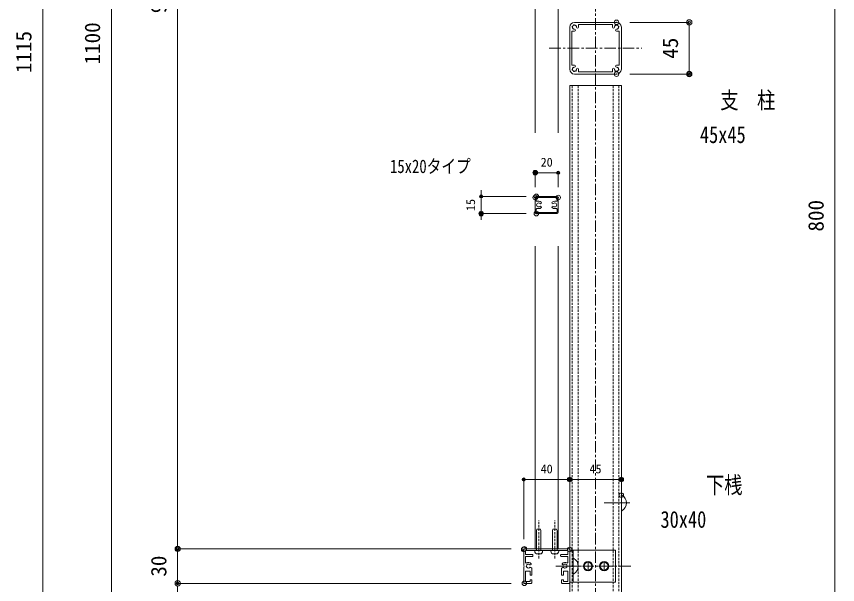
# Model space of a CAD drawing. Units: millimetres, scale not verified. Extents: x -1682 to 1682, y -1188 to 1188.
# Drawn here: x -601 to 114, y -395 to 100 of the extents above; entities that cross this region are included whole.
import ezdxf
from ezdxf.enums import TextEntityAlignment as Align

# ---------------------------------------------------------------- set-up
doc = ezdxf.new("R2010")
doc.units = ezdxf.units.MM
doc.header["$LTSCALE"] = 8
doc.header["$PDMODE"] = 32
doc.header["$PDSIZE"] = 4
doc.linetypes.add('USER1', pattern=[2, 1.25, -0.25, 0.25, -0.25])
doc.linetypes.add('USER3', pattern=[0.375, 0.25, -0.125])
for name, color, linetype, lineweight in [('0-0_0', 7, 'Continuous', 18), ('0-1_DEFPOINTS', 7, 'Continuous', 18), ('0-4_アンカー', 4, 'Continuous', 18), ('0-6_6ﾊｯﾁﾝｸﾞ', 4, 'Continuous', 18), ('0-7_2躯体線', 4, 'Continuous', 18), ('0-8_3中心線', 2, 'USER1', 18), ('0-9_41ｱﾙﾐ', 6, 'Continuous', 18), ('0-A_1手摺寸法', 7, 'Continuous', 18), ('1-3_101', 7, 'Continuous', 18), ('1-4_254', 7, 'Continuous', 18), ('1-6_51破線ｱﾙﾐ', 3, 'USER3', 18)]:
    doc.layers.add(name, color=color, linetype=linetype, lineweight=lineweight)
doc.styles.add('ＭＳ ゴシック', font='')
doc.styles.get('ＭＳ ゴシック').set_extended_font_data('MS Gothic')

# ---------------------------------------------------------------- blocks, each defined once
blk = doc.blocks.new('_ORIGIN2')
at = {"layer": '0-0_0'}
blk.add_line((-0.5, 0), (-1, 0), dxfattribs=at)
for radius in [0.5, 0.25]:
    blk.add_circle((0, 0), radius, dxfattribs=at)
blk = doc.blocks.new('D35')
at = {"layer": '0-1_DEFPOINTS'}
for p in [(3644.409, -1147.355), (3350.057, -2107.355), (3651.909, -2107.355)]:
    blk.add_point(p, dxfattribs=at)
at = {"layer": '0-A_1手摺寸法'}
for p, q in [((3632.909, -1147.355), (3350.057, -1147.355)), ((3350.057, -1151.955), (3350.057, -2102.755)), ((3640.409, -2107.355), (3350.057, -2107.355))]:
    blk.add_line(p, q, dxfattribs=at)
at = {"layer": '0-A_1手摺寸法', "xscale": 4.6, "yscale": 4.6}
for p, rotation in [((3350.057, -1147.355), 90), ((3350.057, -2107.355), 270)]:
    blk.add_blockref('_ORIGIN2', p, dxfattribs=dict(at, rotation=rotation))
at = {"layer": '0-A_1手摺寸法', "style": 'ＭＳ ゴシック'}
blk.add_text('960', height=13.49, rotation=90, dxfattribs=at).set_placement((3344.307, -1641.155), align=Align.BOTTOM_LEFT)
blk = doc.blocks.new('D36')
at = {"layer": '0-A_1手摺寸法'}
blk.add_line((3232.58, -1121.955), (3232.58, -2227.755), dxfattribs=at)
at = {"layer": '0-A_1手摺寸法', "style": 'ＭＳ ゴシック'}
blk.add_text('1115', height=13.49, rotation=90, dxfattribs=at).set_placement((3226.83, -1693.255), align=Align.BOTTOM_LEFT)
blk = doc.blocks.new('D37')
at = {"layer": '0-A_1手摺寸法'}
blk.add_line((3292.342, -1121.955), (3292.342, -2212.755), dxfattribs=at)
at = {"layer": '0-A_1手摺寸法', "style": 'ＭＳ ゴシック'}
blk.add_text('1100', height=13.49, rotation=90, dxfattribs=at).set_placement((3286.592, -1685.755), align=Align.BOTTOM_LEFT)
blk = doc.blocks.new('D39')
at = {"layer": '0-1_DEFPOINTS'}
for p in [(3651.909, -2137.355), (3350.057, -2217.355), (3638.909, -2217.355)]:
    blk.add_point(p, dxfattribs=at)
at = {"layer": '0-A_1手摺寸法'}
for p, q in [((3640.409, -2137.355), (3350.057, -2137.355)), ((3350.057, -2141.955), (3350.057, -2212.755)), ((3627.409, -2217.355), (3350.057, -2217.355))]:
    blk.add_line(p, q, dxfattribs=at)
at = {"layer": '0-A_1手摺寸法', "xscale": 4.6, "yscale": 4.6}
for p, rotation in [((3350.057, -2137.355), 90), ((3350.057, -2217.355), 270)]:
    blk.add_blockref('_ORIGIN2', p, dxfattribs=dict(at, rotation=rotation))
at = {"layer": '0-A_1手摺寸法', "style": 'ＭＳ ゴシック'}
blk.add_text('80', height=13.49, rotation=90, dxfattribs=at).set_placement((3344.307, -2186.555), align=Align.BOTTOM_LEFT)
blk = doc.blocks.new('D41')
at = {"layer": '0-1_DEFPOINTS'}
for p in [(3732.209, -1649.064), (3732.209, -1694.064), (3795.536, -1694.064)]:
    blk.add_point(p, dxfattribs=at)
at = {"layer": '0-A_1手摺寸法'}
for p, q in [((3743.709, -1649.064), (3795.536, -1649.064)), ((3795.536, -1653.664), (3795.536, -1689.464)), ((3743.709, -1694.064), (3795.536, -1694.064))]:
    blk.add_line(p, q, dxfattribs=at)
at = {"layer": '0-A_1手摺寸法', "xscale": 4.6, "yscale": 4.6}
for p, rotation in [((3795.536, -1649.064), 90), ((3795.536, -1694.064), 270)]:
    blk.add_blockref('_ORIGIN2', p, dxfattribs=dict(at, rotation=rotation))
at = {"layer": '0-A_1手摺寸法', "style": 'ＭＳ ゴシック'}
blk.add_text('45', height=13.49, rotation=90, dxfattribs=at).set_placement((3789.786, -1680.764), align=Align.BOTTOM_LEFT)
blk = doc.blocks.new('D45')
at = {"layer": '0-1_DEFPOINTS'}
for p in [(3734.159, -1417.355), (3734.159, -2217.355), (3922.372, -2217.355)]:
    blk.add_point(p, dxfattribs=at)
at = {"layer": '0-A_1手摺寸法'}
for p, q in [((3745.659, -1417.355), (3922.372, -1417.355)), ((3922.372, -1421.955), (3922.372, -2212.755)), ((3745.659, -2217.355), (3922.372, -2217.355))]:
    blk.add_line(p, q, dxfattribs=at)
at = {"layer": '0-A_1手摺寸法', "xscale": 4.6, "yscale": 4.6}
for p, rotation in [((3922.372, -1417.355), 90), ((3922.372, -2217.355), 270)]:
    blk.add_blockref('_ORIGIN2', p, dxfattribs=dict(at, rotation=rotation))
at = {"layer": '0-A_1手摺寸法', "style": 'ＭＳ ゴシック'}
blk.add_text('800', height=13.49, rotation=90, dxfattribs=at).set_placement((3916.622, -1831.155), align=Align.BOTTOM_LEFT)
blk = doc.blocks.new('A$C1C883039')
at = {"layer": '0-9_41ｱﾙﾐ'}
for p, q in [((0, 19), (0, 10)), ((0.9, 18.8), (0.9, 10)), ((1, 20), (14, 20)), ((1.2, 19.1), (3.8, 19.1)), ((4.3, 18.6), (4.3, 17)), ((10.7, 18.6), (10.7, 17)), ((11.2, 19.1), (13.8, 19.1)), ((14.1, 18.8), (14.1, 10)), ((15, 19), (15, 10)), ((0, 1), (0, 10)), ((0.9, 1.2), (0.9, 10)), ((14.1, 1.2), (14.1, 10)), ((15, 1), (15, 10)), ((1, 0), (14, 0)), ((1.2, 0.9), (3.8, 0.9)), ((4.3, 1.4), (4.3, 3)), ((10.7, 1.4), (10.7, 3)), ((11.2, 0.9), (13.8, 0.9))]:
    blk.add_line(p, q, dxfattribs=at)
for centre, radius, start, end in [((1, 19), 1, 90, 180), ((1.2, 18.8), 0.3, 90, 180), ((3.8, 18.6), 0.5, 0, 90), ((7.5, 17), 3.2, 180, 223.15579), ((5.689, 15.313), 0.725, 223.80487, 42.50672), ((7.5, 17), 1.75, 316.84421, 223.15579), ((9.311, 15.313), 0.725, 137.49328, 316.19513), ((7.5, 17), 3.2, 316.84421, 0), ((11.2, 18.6), 0.5, 90, 180), ((13.8, 18.8), 0.3, 0, 90), ((14, 19), 1, 0, 90), ((1, 1), 1, 180, 270), ((1.2, 1.2), 0.3, 180, 270), ((3.8, 1.4), 0.5, 270, 0), ((7.5, 3), 3.2, 136.84421, 180), ((5.689, 4.687), 0.725, 317.49328, 136.19513), ((7.5, 3), 1.75, 136.84421, 43.15579), ((9.311, 4.687), 0.725, 43.80487, 222.50672), ((7.5, 3), 3.2, 0, 43.15579), ((11.2, 1.4), 0.5, 180, 270), ((13.8, 1.2), 0.3, 270, 0), ((14, 1), 1, 270, 0)]:
    blk.add_arc(centre, radius, start, end, dxfattribs=at)
blk = doc.blocks.new('D48')
at = {"layer": '0-1_DEFPOINTS'}
for p in [(3661.409, -1779.931), (3661.409, -1801.499), (3681.409, -1801.499)]:
    blk.add_point(p, dxfattribs=at)
at = {"layer": '0-A_1手摺寸法'}
for p, q in [((3661.409, -1792.499), (3661.409, -1779.931)), ((3678.709, -1779.931), (3664.109, -1779.931)), ((3681.409, -1792.499), (3681.409, -1779.931))]:
    blk.add_line(p, q, dxfattribs=at)
at = {"layer": '0-A_1手摺寸法', "xscale": 2.7, "yscale": 2.7, "rotation": 180}
blk.add_blockref('_ORIGIN2', (3661.409, -1779.931), dxfattribs=at)
at = {"layer": '0-A_1手摺寸法', "xscale": 2.7, "yscale": 2.7}
blk.add_blockref('_ORIGIN2', (3681.409, -1779.931), dxfattribs=at)
at = {"layer": '0-A_1手摺寸法', "style": 'ＭＳ ゴシック'}
blk.add_text('20', height=7.698, dxfattribs=at).set_placement((3666.159, -1776.931), align=Align.BOTTOM_LEFT)
blk = doc.blocks.new('D49')
at = {"layer": '0-1_DEFPOINTS'}
for p in [(3662.409, -1800.499), (3614.356, -1815.499), (3662.409, -1815.499)]:
    blk.add_point(p, dxfattribs=at)
at = {"layer": '0-A_1手摺寸法'}
for p, q in [((3614.356, -1797.799), (3614.356, -1795.099)), ((3653.409, -1800.499), (3614.356, -1800.499)), ((3614.356, -1800.499), (3614.356, -1815.499)), ((3653.409, -1815.499), (3614.356, -1815.499)), ((3614.356, -1818.199), (3614.356, -1820.899))]:
    blk.add_line(p, q, dxfattribs=at)
at = {"layer": '0-A_1手摺寸法', "xscale": 2.7, "yscale": 2.7}
for p, rotation in [((3614.356, -1800.499), 270), ((3614.356, -1815.499), 90)]:
    blk.add_blockref('_ORIGIN2', p, dxfattribs=dict(at, rotation=rotation))
at = {"layer": '0-A_1手摺寸法', "style": 'ＭＳ ゴシック'}
blk.add_text('15', height=7.698, rotation=90, dxfattribs=at).set_placement((3611.356, -1813.249), align=Align.BOTTOM_LEFT)
blk = doc.blocks.new('D50')
at = {"layer": '0-1_DEFPOINTS'}
for p in [(3691.409, -2046.921), (3651.409, -2107.855), (3691.409, -2107.855)]:
    blk.add_point(p, dxfattribs=at)
at = {"layer": '0-A_1手摺寸法'}
for p, q in [((3651.409, -2098.855), (3651.409, -2046.921)), ((3654.109, -2046.921), (3688.709, -2046.921)), ((3691.409, -2098.855), (3691.409, -2046.921))]:
    blk.add_line(p, q, dxfattribs=at)
at = {"layer": '0-A_1手摺寸法', "xscale": 2.7, "yscale": 2.7, "rotation": 180}
blk.add_blockref('_ORIGIN2', (3651.409, -2046.921), dxfattribs=at)
at = {"layer": '0-A_1手摺寸法', "xscale": 2.7, "yscale": 2.7}
blk.add_blockref('_ORIGIN2', (3691.409, -2046.921), dxfattribs=at)
at = {"layer": '0-A_1手摺寸法', "style": 'ＭＳ ゴシック'}
blk.add_text('40', height=7.698, dxfattribs=at).set_placement((3666.159, -2043.921), align=Align.BOTTOM_LEFT)
blk = doc.blocks.new('D51')
at = {"layer": '0-1_DEFPOINTS'}
for p in [(3736.409, -2046.921), (3736.409, -2060.605), (3691.409, -2107.855)]:
    blk.add_point(p, dxfattribs=at)
at = {"layer": '0-A_1手摺寸法'}
for p, q in [((3691.409, -2098.855), (3691.409, -2046.921)), ((3694.109, -2046.921), (3733.709, -2046.921)), ((3736.409, -2051.605), (3736.409, -2046.921))]:
    blk.add_line(p, q, dxfattribs=at)
at = {"layer": '0-A_1手摺寸法', "xscale": 2.7, "yscale": 2.7, "rotation": 180}
blk.add_blockref('_ORIGIN2', (3691.409, -2046.921), dxfattribs=at)
at = {"layer": '0-A_1手摺寸法', "xscale": 2.7, "yscale": 2.7}
blk.add_blockref('_ORIGIN2', (3736.409, -2046.921), dxfattribs=at)
at = {"layer": '0-A_1手摺寸法', "style": 'ＭＳ ゴシック'}
blk.add_text('45', height=7.698, dxfattribs=at).set_placement((3708.659, -2043.921), align=Align.BOTTOM_LEFT)
blk = doc.blocks.new('A$C4AD83244')
at = {"layer": '1-3_101'}
for p, q in [((6.5, 30), (0.5, 30)), ((39.5, 30), (33.5, 30)), ((5.9, 16.097), (6.75, 16.588)), ((33.25, 16.588), (34.1, 16.097)), ((1.5, 7), (1.5, 11.828)), ((6.342, 13.648), (5.9, 13.903)), ((34.1, 13.903), (33.658, 13.648)), ((38.5, 11.828), (38.5, 7)), ((0.5, 0), (39.5, 0)), ((1.5, 1.7), (1.5, 4.8)), ((1.7, 5), (7.5, 5)), ((7.5, 6.5), (2, 6.5)), ((8, 5.5), (8, 6)), ((32, 6), (32, 5.5)), ((38, 6.5), (32.5, 6.5)), ((32.5, 5), (38.3, 5)), ((38.5, 4.8), (38.5, 1.7))]:
    blk.add_line(p, q, dxfattribs=at)
for points in [[(0, 29.5), (0, 15.52), (0.3, 15), (0, 14.48), (0, 0.5)], [(7, 17.021), (7, 23), (5.5, 23), (5.5, 19.5), (1.5, 19.5), (1.5, 28.5), (5.5, 28.5), (5.5, 27), (7, 27), (7, 29.196), (7, 29.5)], [(33, 29.5), (33, 29.196), (33, 27), (34.5, 27), (34.5, 28.5), (38.5, 28.5), (38.5, 19.5), (34.5, 19.5), (34.5, 23), (33, 23), (33, 17.021)], [(40, 0.5), (40, 14.48), (39.7, 15), (40, 15.52), (40, 29.5)], [(38.3, 1.5), (30.07, 1.5), (29.55, 1.2), (29.03, 1.5), (27.52, 1.5), (27, 1.2), (26.48, 1.5), (13.57, 1.5), (13.05, 1.2), (12.53, 1.5), (11.07, 1.5), (10.55, 1.2), (10.03, 1.5), (1.7, 1.5)]]:
    blk.add_lwpolyline(points, dxfattribs=at)
for centre, radius, start, end in [((0.5, 29.5), 0.5, 90, 180), ((6.5, 29.5), 0.5, 0, 90), ((33.5, 29.5), 0.5, 90, 180), ((39.5, 29.5), 0.5, 0, 90), ((4, 15), 1.75, 42.83959, 180), ((4, 15), 1.75, 180, 317.16041), ((5.65, 16.53), 0.5, 222.83959, 300), ((6.5, 17.021), 0.5, 300, 360), ((33.5, 17.021), 0.5, 180, 240), ((34.35, 16.53), 0.5, 240, 317.16041), ((36, 15), 1.75, 0, 137.16041), ((36, 15), 1.75, 222.83959, 0), ((2, 11.828), 0.5, 57.76905, 180), ((4, 15), 3.25, 237.76905, 319.52432), ((5.65, 13.47), 0.5, 60, 137.16041), ((6.092, 13.215), 0.5, 319.52432, 60), ((33.908, 13.215), 0.5, 120, 220.47568), ((36, 15), 3.25, 220.47568, 302.23095), ((34.35, 13.47), 0.5, 42.83959, 120), ((38, 11.828), 0.5, 0, 122.23095), ((0.5, 0.5), 0.5, 180, 270), ((2, 7), 0.5, 180, 270), ((1.7, 4.8), 0.2, 90, 180), ((1.7, 1.7), 0.2, 180, 270), ((7.5, 6), 0.5, 0, 90), ((7.5, 5.5), 0.5, 270, 0), ((32.5, 6), 0.5, 90, 180), ((32.5, 5.5), 0.5, 180, 270), ((38, 7), 0.5, 270, 0), ((38.3, 4.8), 0.2, 0, 90), ((38.3, 1.7), 0.2, 270, 0), ((39.5, 0.5), 0.5, 270, 0)]:
    blk.add_arc(centre, radius, start, end, dxfattribs=at)
at = {"layer": '1-4_254'}
for p, q in [((33, 22.992), (33.008, 23)), ((39.846, 0.139), (39.861, 0.154))]:
    blk.add_line(p, q, dxfattribs=at)
blk = doc.blocks.new('D52')
at = {"layer": '0-1_DEFPOINTS'}
for p in [(3350.057, -2107.355), (3651.909, -2107.355), (3651.909, -2137.355)]:
    blk.add_point(p, dxfattribs=at)
at = {"layer": '0-A_1手摺寸法'}
for p, q in [((3350.057, -2102.755), (3350.057, -2098.155)), ((3640.409, -2107.355), (3350.057, -2107.355)), ((3350.057, -2137.355), (3350.057, -2107.355)), ((3640.409, -2137.355), (3350.057, -2137.355)), ((3350.057, -2141.955), (3350.057, -2146.555))]:
    blk.add_line(p, q, dxfattribs=at)
at = {"layer": '0-A_1手摺寸法', "xscale": 4.6, "yscale": 4.6}
for p, rotation in [((3350.057, -2107.355), 270), ((3350.057, -2137.355), 90)]:
    blk.add_blockref('_ORIGIN2', p, dxfattribs=dict(at, rotation=rotation))
at = {"layer": '0-A_1手摺寸法', "style": 'ＭＳ ゴシック'}
blk.add_text('30', height=13.49, rotation=90, dxfattribs=at).set_placement((3344.307, -2131.555), align=Align.BOTTOM_LEFT)

msp = doc.modelspace()

# ---------------------------------------------------------------- linework, layer by layer
at = {"layer": '0-0_0'}
for p, q in [((-119.024, 39.397), (-119.024, -468.847)), ((-74.024, 39.397), (-74.024, -468.847))]:
    msp.add_line(p, q, dxfattribs=at)
at = {"layer": '0-1_DEFPOINTS'}
msp.add_line((-119.024, 39.397), (-74.024, 39.397), dxfattribs=at)
at = {"layer": '0-4_アンカー', "linetype": 'USER3'}
for p, q in [((-116.774, 39.397), (-116.774, -473.894)), ((-111.774, 39.397), (-111.774, -473.894)), ((-81.274, 39.397), (-81.274, -473.894)), ((-76.274, 39.397), (-76.274, -473.894))]:
    msp.add_line(p, q, dxfattribs=at)
at = {"layer": '0-6_6ﾊｯﾁﾝｸﾞ'}
for p, q in [((-148.024, -347.773), (-147.55, -346.63)), ((-148.024, -365.394), (-148.024, -347.773)), ((-144.497, -346.63), (-147.55, -346.63)), ((-144.024, -347.773), (-144.497, -346.63)), ((-144.024, -365.394), (-144.024, -347.773)), ((-134.024, -347.773), (-133.55, -346.63)), ((-134.024, -365.394), (-134.024, -347.773)), ((-130.497, -346.63), (-133.55, -346.63)), ((-130.024, -347.773), (-130.497, -346.63)), ((-130.024, -365.394), (-130.024, -347.773)), ((-149.452, -365.965), (-149.452, -365.622)), ((-142.824, -365.394), (-149.224, -365.394)), ((-144.881, -368.251), (-147.167, -368.251)), ((-142.595, -365.965), (-142.595, -365.622)), ((-135.452, -365.965), (-135.452, -365.622)), ((-128.824, -365.394), (-135.224, -365.394)), ((-130.881, -368.251), (-133.167, -368.251)), ((-128.595, -365.965), (-128.595, -365.622)), ((-106.424, -378.894), (-99.624, -378.894)), ((-103.024, -375.494), (-103.024, -382.294)), ((-92.424, -378.894), (-85.624, -378.894)), ((-89.024, -375.494), (-89.024, -382.294))]:
    msp.add_line(p, q, dxfattribs=at)
for centre, radius in [((-103.024, -378.894), 4), ((-103.024, -378.894), 3.4), ((-89.024, -378.894), 4), ((-89.024, -378.894), 3.4)]:
    msp.add_circle(centre, radius, dxfattribs=at)
for centre, radius, start, end in [((-149.224, -365.622), 0.229, 90, 180), ((-147.167, -365.965), 2.286, 180, 270), ((-144.881, -365.965), 2.286, 270, 0), ((-142.824, -365.622), 0.229, 0, 90), ((-135.224, -365.622), 0.229, 90, 180), ((-133.167, -365.965), 2.286, 180, 270), ((-130.881, -365.965), 2.286, 270, 0), ((-128.824, -365.622), 0.229, 0, 90)]:
    msp.add_arc(centre, radius, start, end, dxfattribs=at)
at = {"layer": '0-7_2躯体線'}
for p, q in [((-74.024, -330.644), (-74.024, -317.144)), ((-73.524, -317.144), (-74.024, -317.144)), ((-88.964, -323.894), (-66.708, -323.894)), ((-73.524, -330.644), (-74.024, -330.644)), ((-130.964, -378.894), (-108.708, -378.894)), ((-116.024, -372.144), (-116.024, -385.644)), ((-115.524, -372.144), (-116.024, -372.144)), ((-115.524, -385.644), (-116.024, -385.644))]:
    msp.add_line(p, q, dxfattribs=at)
for centre in [(-77.219, -323.894), (-119.219, -378.894)]:
    msp.add_arc(centre, 7.695, 298.69866, 61.30134, dxfattribs=at)
at = {"layer": '0-8_3中心線'}
for p, q in [((-96.524, 657.955), (-96.524, -887.018)), ((-136.831, 71.897), (-56.217, 71.897)), ((-65.862, -378.894), (-130.964, -378.894))]:
    msp.add_line(p, q, dxfattribs=at)
at = {"layer": '0-9_41ｱﾙﾐ'}
for p, q in [((-149.024, 596.106), (-149.024, -1.66)), ((-129.024, 596.106), (-129.024, -1.66)), ((-114.824, 94.397), (-78.224, 94.397)), ((-119.024, 90.197), (-119.024, 53.597)), ((-117.024, 86.697), (-117.024, 57.097)), ((-117.024, 86.697), (-114.824, 86.697)), ((-111.324, 92.397), (-81.724, 92.397)), ((-111.324, 90.197), (-111.324, 92.397)), ((-81.724, 90.197), (-81.724, 92.397)), ((-76.024, 86.697), (-78.224, 86.697)), ((-76.024, 86.697), (-76.024, 57.097)), ((-74.024, 90.197), (-74.024, 53.597)), ((-117.024, 57.097), (-114.824, 57.097)), ((-111.324, 53.597), (-111.324, 51.397)), ((-111.324, 51.397), (-81.724, 51.397)), ((-81.724, 53.597), (-81.724, 51.397)), ((-76.024, 57.097), (-78.224, 57.097)), ((-114.824, 49.397), (-78.224, 49.397)), ((-149.024, -100.492), (-149.024, -363.894)), ((-129.024, -100.492), (-129.024, -363.894))]:
    msp.add_line(p, q, dxfattribs=at)
for centre, radius, start, end in [((-114.824, 90.197), 4.2, 90, 180), ((-78.224, 90.197), 4.2, 360, 90), ((-116.273, 90.586), 0.5, 165, 232.97569), ((-116.273, 90.586), 0.5, 97.02431, 165), ((-114.824, 90.197), 1.75, 180.35889, 195), ((-114.824, 90.197), 1.75, 195, 209.64111), ((-115.884, 89.137), 0.5, 157.02431, 225), ((-114.824, 90.197), 1.75, 135, 149.64111), ((-115.884, 89.137), 0.5, 225, 292.97569), ((-114.824, 90.197), 1.75, 120.35889, 135), ((-115.212, 91.646), 0.5, 105, 172.97569), ((-114.824, 90.197), 1.75, 240.35889, 255), ((-115.212, 91.646), 0.5, 37.02431, 105), ((-114.824, 90.197), 1.75, 255, 269.64111), ((-114.824, 87.572), 0.875, 270, 90), ((-114.824, 90.197), 1.75, 75, 89.64111), ((-114.824, 90.197), 1.75, 60.35889, 75), ((-113.763, 91.258), 0.5, 45, 112.97569), ((-113.763, 91.258), 0.5, 337.02431, 45), ((-114.824, 90.197), 1.75, 15, 29.64111), ((-114.824, 90.197), 1.75, 0, 15), ((-112.199, 90.197), 0.875, 180, 0), ((-80.849, 90.197), 0.875, 180, 360), ((-78.224, 90.197), 1.75, 165, 180), ((-78.224, 90.197), 1.75, 150.35889, 165), ((-79.284, 91.258), 0.5, 135, 202.97569), ((-79.284, 91.258), 0.5, 67.02431, 135), ((-78.224, 87.572), 0.875, 90, 270), ((-78.224, 90.197), 1.75, 105, 119.64111), ((-78.224, 90.197), 1.75, 90.35889, 105), ((-77.836, 91.646), 0.5, 75, 142.97569), ((-78.224, 90.197), 1.75, 270.35889, 285), ((-78.224, 90.197), 1.75, 285, 299.64111), ((-77.836, 91.646), 0.5, 7.02431, 75), ((-77.163, 89.137), 0.5, 247.02431, 315), ((-78.224, 90.197), 1.75, 45, 59.64111), ((-78.224, 90.197), 1.75, 30.35889, 45), ((-77.163, 89.137), 0.5, 315, 22.97569), ((-76.775, 90.586), 0.5, 15, 82.97569), ((-78.224, 90.197), 1.75, 330.35889, 345), ((-78.224, 90.197), 1.75, 345, 359.64111), ((-76.775, 90.586), 0.5, 307.02431, 15), ((-114.824, 53.597), 4.2, 180, 270), ((-116.273, 53.209), 0.5, 127.02431, 195), ((-116.273, 53.209), 0.5, 195, 262.97569), ((-114.824, 53.597), 1.75, 165, 179.64111), ((-114.824, 53.597), 1.75, 150.35889, 165), ((-115.884, 54.658), 0.5, 135, 202.97569), ((-114.824, 53.597), 1.75, 210.35889, 225), ((-115.884, 54.658), 0.5, 67.02431, 135), ((-114.824, 53.597), 1.75, 225, 239.64111), ((-115.212, 52.148), 0.5, 187.02431, 255), ((-114.824, 53.597), 1.75, 105, 119.64111), ((-115.212, 52.148), 0.5, 255, 322.97569), ((-114.824, 53.597), 1.75, 90.35889, 105), ((-114.824, 56.222), 0.875, 270, 90), ((-114.824, 53.597), 1.75, 270.35889, 285), ((-114.824, 53.597), 1.75, 285, 299.64111), ((-113.763, 52.537), 0.5, 247.02431, 315), ((-113.763, 52.537), 0.5, 315, 22.97569), ((-114.824, 53.597), 1.75, 330.35889, 345), ((-114.824, 53.597), 1.75, 345, 0), ((-112.199, 53.597), 0.875, 0, 180), ((-80.849, 53.597), 0.875, 360, 180), ((-78.224, 53.597), 1.75, 180, 195), ((-78.224, 53.597), 1.75, 195, 209.64111), ((-79.284, 52.537), 0.5, 157.02431, 225), ((-79.284, 52.537), 0.5, 225, 292.97569), ((-78.224, 56.222), 0.875, 90, 270), ((-78.224, 53.597), 1.75, 240.35889, 255), ((-78.224, 53.597), 1.75, 255, 269.64111), ((-77.836, 52.148), 0.5, 217.02431, 285), ((-78.224, 53.597), 4.2, 270, 360), ((-78.224, 53.597), 1.75, 75, 89.64111), ((-78.224, 53.597), 1.75, 60.35889, 75), ((-77.836, 52.148), 0.5, 285, 352.97569), ((-77.163, 54.658), 0.5, 45, 112.97569), ((-78.224, 53.597), 1.75, 300.35889, 315), ((-78.224, 53.597), 1.75, 315, 329.64111), ((-77.163, 54.658), 0.5, 337.02431, 45), ((-76.775, 53.209), 0.5, 277.02431, 345), ((-78.224, 53.597), 1.75, 15, 29.64111), ((-78.224, 53.597), 1.75, 0.35889, 15), ((-76.775, 53.209), 0.5, 345, 52.97569)]:
    msp.add_arc(centre, radius, start, end, dxfattribs=at)
at = {"layer": '0-A_1手摺寸法', "color": 3}
for p, q in [((-119.024, -364.894), (-79.024, -364.894)), ((-119.024, -364.894), (-119.024, -392.894)), ((-116.024, -392.894), (-116.024, -364.894)), ((-79.024, -364.894), (-79.024, -392.894)), ((-119.024, -392.894), (-79.024, -392.894))]:
    msp.add_line(p, q, dxfattribs=at)
at = {"layer": '1-6_51破線ｱﾙﾐ'}
for p, q in [((-146.024, -372.242), (-146.024, -339.022)), ((-132.024, -372.242), (-132.024, -339.022))]:
    msp.add_line(p, q, dxfattribs=at)

# ---------------------------------------------------------------- block references
at = {"layer": '0-A_1手摺寸法'}
for name in ['D36', 'D37', 'D35', 'D45', 'D41', 'D48', 'D49', 'D50', 'D51', 'D52', 'D39']:
    msp.add_blockref(name, (-3810.432, 1743.461), dxfattribs=at)
for name, p, rotation in [('A$C1C883039', (-149.024, -57.038), 270), ('A$C4AD83244', (-119.024, -363.894), 180)]:
    msp.add_blockref(name, p, dxfattribs=dict(at, rotation=rotation))

# ---------------------------------------------------------------- texts
at = {"layer": '0-0_0', "style": 'ＭＳ ゴシック', "width": 0.8}
for s, height, p in [('支\u3000柱', 14.66, (12.081, 14.89)), ('45x45', 14.66, (-5.642, -15.042)), ('15x20タイプ', 11.73, (-275.456, -40.287)), ('下桟', 14.66, (-0.48, -320.014)), ('30x40', 14.66, (-39.958, -349.946))]:
    msp.add_text(s, height=height, dxfattribs=at).set_placement(p, align=Align.BOTTOM_LEFT)

doc.saveas('drawing.dxf')
